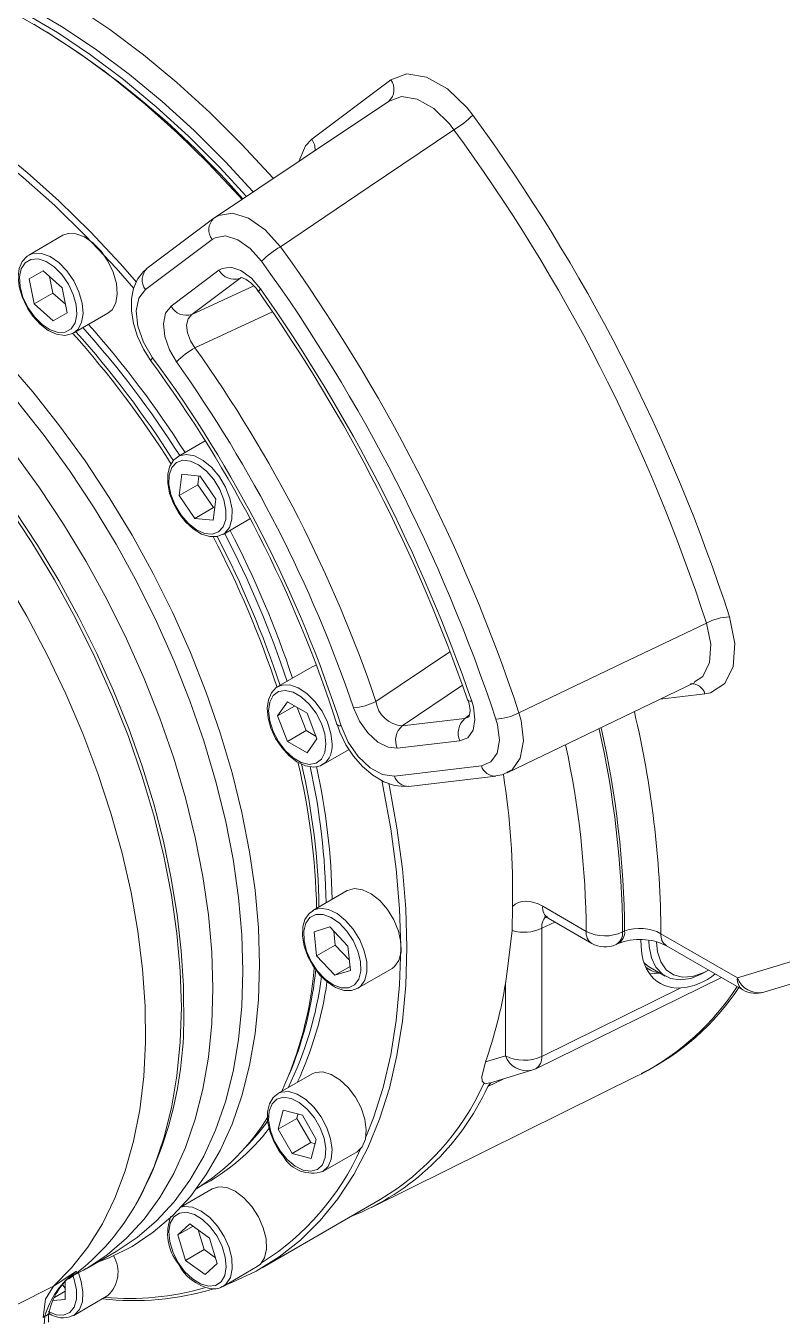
# Model space of a CAD drawing. Header units: millimetres. Extents: x 20 to 768, y 29 to 540.
# Drawn here: x 438.96 to 456.16, y 190.54 to 219.87 of the extents above; entities that cross this region are included whole.
import ezdxf

# ---------------------------------------------------------------- set-up
doc = ezdxf.new("R2010")
doc.units = ezdxf.units.MM

msp = doc.modelspace()

# ---------------------------------------------------------------- linework, layer by layer
at = {"color": 7, "linetype": 'Continuous', "lineweight": 15}
for p, q in [((445.465562, 217.294623), (447.259197, 218.64185)), ((447.216582, 218.158731), (447.204327, 218.150063)), ((443.237466, 215.496489), (441.723113, 214.359035)), ((443.237466, 215.496489), (443.24972, 215.505157)), ((439.806404, 215.110128), (439.028587, 214.661104)), ((443.194851, 215.01337), (441.680498, 213.875916)), ((439.028587, 214.661104), (439.043334, 214.669138)), ((439.035061, 214.119807), (439.352604, 214.30319)), ((439.352645, 214.303145), (439.035061, 214.119807)), ((439.151292, 213.551821), (439.035061, 214.119807)), ((439.352604, 214.30319), (439.786378, 213.918547)), ((439.575556, 213.796743), (439.49837, 214.173929)), ((442.262793, 213.499466), (443.35291, 214.318271)), ((443.823754, 214.131095), (442.733636, 213.312291)), ((439.786378, 213.918547), (439.902606, 213.350562)), ((439.575556, 213.796743), (439.151292, 213.551821)), ((439.585063, 213.167179), (439.151292, 213.551821)), ((439.863562, 213.541357), (439.575556, 213.796743)), ((439.902606, 213.350562), (439.585063, 213.167179)), ((440.050502, 212.890906), (440.828319, 213.339931)), ((443.035921, 210.434882), (442.423734, 210.081474)), ((442.449093, 209.19661), (442.507709, 209.676918)), ((442.873357, 209.441532), (442.449093, 209.19661)), ((442.507709, 209.676918), (442.922598, 209.635843)), ((442.873357, 209.441532), (442.897377, 209.638347)), ((443.229631, 208.920169), (442.873357, 209.441532)), ((442.922598, 209.635843), (443.278872, 209.11448)), ((442.805367, 208.675247), (442.449093, 209.19661)), ((443.229631, 208.920169), (442.805367, 208.675247)), ((443.278872, 209.11448), (443.220256, 208.634191)), ((443.254853, 208.917678), (443.229631, 208.920169)), ((443.220256, 208.634191), (442.805367, 208.675247)), ((443.445652, 208.311276), (444.057862, 208.664697)), ((445.470118, 205.300291), (444.692301, 204.851267)), ((444.692301, 204.851267), (444.703904, 204.857671)), ((449.908081, 202.891177), (454.172995, 204.946363)), ((444.683475, 204.184593), (444.908012, 204.504054)), ((444.908012, 204.504054), (445.357085, 204.24481)), ((445.072447, 204.409142), (444.683475, 204.184593)), ((444.908012, 203.605866), (444.683475, 204.184593)), ((445.332276, 203.850789), (445.128112, 204.377007)), ((445.357085, 204.24481), (445.581622, 203.666103)), ((445.332276, 203.850789), (444.908012, 203.605866)), ((445.561249, 203.718605), (445.332276, 203.850789)), ((447.520509, 203.961727), (448.944777, 204.127761)), ((445.357085, 203.346622), (444.908012, 203.605866)), ((445.581622, 203.666103), (445.357085, 203.346622)), ((448.831705, 203.616018), (447.407437, 203.450004)), ((445.714217, 203.08107), (446.309748, 203.424862)), ((447.340725, 202.819348), (449.319269, 203.049973)), ((447.669879, 202.585322), (449.648423, 202.815947)), ((446.266732, 200.215751), (445.488915, 199.766726)), ((450.025583, 199.851011), (450.022063, 199.306483)), ((450.713509, 199.8607), (451.7046, 199.288555)), ((450.837796, 199.58598), (451.828888, 199.013835)), ((455.140274, 198.233515), (459.450683, 199.545858)), ((445.514273, 199.278772), (445.870547, 199.388791)), ((445.572889, 198.730788), (445.514273, 199.278772)), ((445.870547, 199.388791), (446.285436, 198.950825)), ((445.997153, 198.975711), (445.963459, 199.290703)), ((450.691887, 199.358877), (450.691887, 196.448395)), ((452.530345, 199.276927), (452.577084, 199.298434)), ((453.402825, 199.236523), (455.140274, 198.233515)), ((455.739292, 197.904452), (460.049705, 199.216792)), ((445.997153, 198.975711), (445.572889, 198.730788)), ((446.31913, 198.635847), (445.997153, 198.975711)), ((446.285436, 198.950825), (446.344052, 198.40286)), ((453.527114, 198.961824), (455.264563, 197.958816)), ((445.987778, 198.292842), (445.572889, 198.730788)), ((446.334415, 198.492951), (445.987778, 198.292842)), ((446.344052, 198.40286), (445.987778, 198.292842)), ((446.510832, 197.996528), (447.288649, 198.445552)), ((453.062766, 198.464272), (453.135967, 198.422015)), ((453.160964, 198.465316), (453.500375, 198.269379)), ((454.400509, 198.35862), (454.485347, 198.407609)), ((449.866144, 196.460878), (449.866144, 198.105502)), ((450.555003, 196.167291), (454.775603, 198.241087)), ((450.691887, 196.448395), (453.853896, 198.002042)), ((449.410798, 196.322239), (449.866144, 196.460878)), ((445.470118, 196.050979), (444.692301, 195.601955)), ((444.942414, 196.018977), (444.998834, 196.156956)), ((446.823153, 193.014011), (452.878408, 196.009616)), ((449.505724, 195.83971), (450.465163, 196.131813)), ((452.878408, 196.009616), (452.951921, 196.046676)), ((449.413866, 195.821703), (449.504059, 195.845696)), ((449.463329, 195.760961), (449.53689, 195.848988)), ((449.53689, 195.848988), (449.516725, 195.839477)), ((444.698778, 194.792235), (444.815007, 195.226026)), ((445.123042, 195.037157), (444.698778, 194.792235)), ((444.815007, 195.226026), (445.248778, 195.109846)), ((445.123042, 195.037157), (445.149632, 195.136395)), ((445.440585, 194.487147), (445.123042, 195.037157)), ((445.248778, 195.109846), (445.56632, 194.559836)), ((445.016321, 194.242225), (444.698778, 194.792235)), ((445.440585, 194.487147), (445.016321, 194.242225)), ((445.539729, 194.460594), (445.440585, 194.487147)), ((445.56632, 194.559836), (445.450092, 194.126026)), ((445.450092, 194.126026), (445.016321, 194.242225)), ((445.714217, 193.831758), (446.492034, 194.280782)), ((443.201551, 193.440004), (442.50613, 193.038546)), ((444.332576, 191.642721), (447.019582, 193.193896)), ((442.418752, 192.389766), (442.692131, 192.643362)), ((442.765432, 192.5899), (442.418752, 192.389766)), ((442.692131, 192.643362), (443.137362, 192.318646)), ((443.014867, 192.056387), (442.881475, 192.505267)), ((442.590603, 191.811464), (442.418752, 192.389766)), ((443.137362, 192.318646), (443.309213, 191.740344)), ((440.330382, 191.618548), (441.014564, 192.013518)), ((443.014867, 192.056387), (442.590603, 191.811464)), ((443.035836, 191.486747), (442.590603, 191.811464)), ((443.270753, 191.86976), (443.014867, 192.056387)), ((443.309213, 191.740344), (443.035836, 191.486747)), ((443.445652, 191.220771), (444.223469, 191.669796)), ((439.857742, 191.175709), (439.796283, 191.252168)), ((439.857743, 191.322531), (439.857743, 190.921581)), ((443.460271, 191.229707), (443.445652, 191.220771)), ((439.857744, 191.111313), (439.610123, 190.968364)), ((440.050502, 190.561098), (440.828319, 191.010122)), ((439.857743, 190.921581), (439.575137, 190.896306)), ((439.391706, 190.542344), (439.352535, 190.516373)), ((439.373838, 190.24588), (439.391706, 190.542344)), ((440.050502, 190.561098), (440.032984, 190.551655))]:
    msp.add_line(p, q, dxfattribs=at)
at = {"color": 8, "linetype": 'Continuous', "lineweight": 15}
for p, q in [((443.858267, 214.145839), (443.823754, 214.131095)), ((442.733636, 213.312291), (444.142539, 213.961306)), ((444.569924, 213.372841), (442.806453, 212.553312)), ((446.921752, 204.514656), (448.605909, 205.643124)), ((448.888228, 204.884464), (447.520509, 203.961727)), ((454.404099, 204.684968), (453.38375, 204.566035)), ((448.944777, 204.127761), (449.049168, 204.208133)), ((448.944777, 204.127761), (449.044599, 204.167219)), ((450.991375, 199.49732), (450.691887, 199.358877)), ((449.811672, 195.932852), (449.463329, 195.760961)), ((440.113517, 191.567605), (439.916226, 191.399507))]:
    msp.add_line(p, q, dxfattribs=at)
at = {"color": 8, "linetype": 'Continuous', "lineweight": 15, "flags": 128}
for points in [[(432.171599, 221.812957), (432.786007, 222.007571), (433.430929, 222.135745), (434.10346, 222.196936), (434.800574, 222.190847), (435.519133, 222.117517), (436.255902, 221.977276), (437.007568, 221.770733), (437.770745, 221.49883), (438.541998, 221.16281), (439.317856, 220.764151), (440.094827, 220.304674), (440.869415, 219.786437), (441.638133, 219.211783), (442.39752, 218.583275), (443.14416, 217.903762), (443.874691, 217.176312), (444.582933, 216.407433)], [(444.126488, 216.103843), (443.501556, 216.779481), (442.78884, 217.48921), (442.060408, 218.152158), (441.31954, 218.765322), (440.569568, 219.325981), (439.813871, 219.83158), (439.055847, 220.279846), (438.298911, 220.66877), (437.546465, 220.9966), (436.801901, 221.261866), (436.068567, 221.463374), (435.349765, 221.600212), (434.64873, 221.671757), (433.968616, 221.677689), (433.312487, 221.61799), (432.683293, 221.492923), (432.083868, 221.303053)], [(445.170791, 216.790016), (445.317517, 217.143787), (445.465562, 217.294623)], [(439.043334, 214.669138), (439.143199, 214.702616), (439.320928, 214.697608), (439.514873, 214.62427), (439.710645, 214.488008), (439.893729, 214.298936), (440.050544, 214.071101)], [(443.865604, 214.15423), (443.862236, 214.153839), (443.823754, 214.131095)], [(440.050544, 214.071101), (440.169462, 213.821362), (440.241659, 213.568262), (440.261787, 213.330582), (440.228347, 213.125909), (440.143822, 212.969474), (440.053533, 212.892681)], [(444.256348, 213.82695), (444.255145, 213.830119), (444.259404, 213.844266), (444.274778, 213.865703), (444.300742, 213.893708)], [(441.80606, 212.254379), (441.80449, 212.257514), (441.806711, 212.273567), (441.820477, 212.297452), (441.845294, 212.328305)], [(438.692435, 210.16382), (439.269594, 209.367883), (439.816694, 208.542945), (440.330946, 207.693186), (440.809735, 206.82294), (441.250616, 205.936654), (441.651344, 205.038837), (442.009877, 204.134055), (442.324387, 203.226945), (442.593273, 202.32211), (442.815166, 201.424158), (442.988931, 200.537676), (443.113686, 199.667163), (443.188796, 198.817075), (443.213873, 197.991742), (443.188796, 197.195364), (443.113686, 196.431996), (442.988931, 195.705541), (442.815166, 195.019683), (442.593273, 194.377923), (442.324387, 193.783519), (442.009877, 193.239535), (441.651344, 192.748725), (441.250616, 192.313579), (440.809735, 191.936323), (440.335502, 191.62151)], [(442.431458, 210.085796), (442.450527, 210.095404), (442.613225, 210.129345), (442.799764, 210.094098), (442.996312, 209.992256), (443.188289, 209.831417), (443.361458, 209.623461), (443.502976, 209.383821), (443.602348, 209.130297)], [(443.602348, 209.130297), (443.652201, 208.881667), (443.648842, 208.656377), (443.592517, 208.471125), (443.487403, 208.339678), (443.445633, 208.311248)], [(441.430537, 193.030385), (441.60705, 193.351503), (441.876256, 193.946598), (442.098412, 194.589122), (442.272386, 195.275793), (442.397288, 196.003117), (442.472487, 196.767407), (442.497594, 197.564723), (442.472487, 198.391045), (442.397288, 199.242139), (442.272386, 200.11369), (442.098412, 201.001228), (441.876256, 201.900247), (441.60705, 202.806162), (441.292166, 203.714344), (440.933206, 204.620191), (440.532002, 205.519081), (440.090596, 206.406429), (439.611238, 207.277704), (439.096372, 208.128479), (438.548621, 208.954396)], [(454.164676, 204.961972), (454.354656, 205.085195), (454.509194, 205.397028), (454.537903, 205.815725), (454.437413, 206.293587)], [(444.703904, 204.857671), (444.786514, 204.888514), (444.961255, 204.892181), (445.153944, 204.8272), (445.350289, 204.698336), (445.535731, 204.515183), (445.696515, 204.291307), (445.820718, 204.043305), (445.899124, 203.7896), (445.925923, 203.548984)], [(449.005197, 204.551171), (449.009492, 204.543088), (449.0281, 204.529211), (449.058896, 204.520526), (449.100834, 204.517329)], [(450.173849, 204.2587), (450.221995, 204.085084), (450.276022, 203.617999), (450.205135, 203.227879), (450.016922, 202.958649), (449.899402, 202.910047)], [(446.03208, 204.000227), (446.036059, 203.99175), (446.055101, 203.974945), (446.087015, 203.963376), (446.130655, 203.957451)], [(445.496383, 199.770922), (445.497673, 199.771619), (445.656495, 199.814144), (445.840786, 199.787515), (446.036874, 199.693686), (446.230219, 199.53963), (446.406479, 199.336781), (446.552583, 199.100179), (446.657697, 198.84737), (446.714022, 198.597086), (446.717381, 198.367918), (446.667528, 198.176848)], [(446.667528, 198.176848), (446.568156, 198.038056), (446.51212, 197.997284)], [(444.698729, 195.605565), (444.7666, 195.633879), (444.938148, 195.646222), (445.129358, 195.589648), (445.326047, 195.468334), (445.513632, 195.291302), (445.678196, 195.071649), (445.807538, 194.825703), (445.892062, 194.571659), (445.925501, 194.328397), (445.905376, 194.113954), (445.833176, 193.944213), (445.714259, 193.831773)], [(442.489022, 193.020074), (442.569805, 193.036837), (442.751631, 193.018843), (442.947032, 192.93314), (443.141518, 192.786076), (443.320666, 192.588568), (443.471187, 192.355266), (443.581917, 192.103459), (443.644649, 191.851843), (443.654726, 191.61906), (443.611399, 191.422381), (443.517886, 191.276392), (443.460271, 191.229707)], [(440.113517, 191.567605), (440.111094, 191.565615), (440.032574, 191.498152)], [(440.156592, 191.524358), (440.220483, 191.33256), (440.260522, 191.086938), (440.247092, 190.867958), (440.181187, 190.691858), (440.067692, 190.571713), (440.050502, 190.561098)], [(439.468835, 190.652524), (439.652511, 190.576987), (439.821307, 190.568559), (439.961546, 190.627925), (440.06187, 190.750282), (440.114149, 190.925702), (440.114149, 191.139984), (440.06187, 191.375774), (440.029845, 191.465047)]]:
    msp.add_lwpolyline(points, dxfattribs=at)
at = {"color": 7, "linetype": 'Continuous', "lineweight": 15, "flags": 128}
for points in [[(443.870563, 215.933018), (443.802795, 216.008778), (443.111047, 216.746837), (442.401252, 217.441213), (441.676581, 218.08879), (440.940268, 218.686671), (440.195602, 219.232196), (439.445911, 219.72294), (438.694542, 220.156696), (437.944851, 220.531528), (437.200186, 220.845775), (436.463874, 221.098022), (435.739201, 221.287133), (435.029406, 221.412269), (434.337658, 221.472885), (433.667047, 221.468698), (433.020568, 221.399729), (432.401109, 221.266298), (431.811435, 221.068987), (431.25418, 220.808673), (431.120874, 220.734247)], [(431.932799, 221.202552), (432.533311, 221.392671), (433.163708, 221.517724), (433.821143, 221.577137), (434.502641, 221.570621), (435.205119, 221.498222), (435.925401, 221.360277), (436.660225, 221.157383), (437.40627, 220.890483), (438.160163, 220.560785), (438.918493, 220.169754), (439.677827, 219.719193), (440.434732, 219.211106), (441.185787, 218.647817), (441.927592, 218.031853), (442.656792, 217.366009), (443.370089, 216.653316), (443.972208, 216.00103)], [(427.686302, 218.661447), (428.044828, 218.93535), (428.567174, 219.257498), (429.124429, 219.517812), (429.714103, 219.715122), (430.333562, 219.848553), (430.980041, 219.917522), (431.650652, 219.92171), (432.3424, 219.861094), (433.052195, 219.735958), (433.776868, 219.546847), (434.51318, 219.294599), (435.257845, 218.980352), (436.007536, 218.60552), (436.758905, 218.171764), (437.508596, 217.681021), (438.253262, 217.135496), (438.989576, 216.537615), (439.714246, 215.890037), (440.424041, 215.195661), (441.115789, 214.457603), (441.477369, 214.045954)], [(441.415629, 213.902985), (441.015314, 214.359889), (440.327918, 215.093314), (439.622586, 215.783322), (438.902472, 216.426829), (438.17079, 217.020946), (437.430809, 217.563046), (436.685832, 218.050698), (435.939188, 218.481727), (435.194213, 218.854206), (434.45423, 219.16647), (433.722548, 219.417135), (433.002436, 219.605054), (432.297104, 219.729404), (432.179828, 219.744076)], [(447.259197, 218.64185), (447.626111, 218.777361), (448.071953, 218.707419), (448.545814, 218.440153), (448.994648, 218.005972), (449.123297, 217.84114)], [(448.695609, 217.509501), (448.593993, 217.642238), (448.237794, 217.991496), (447.859465, 218.20582), (447.501345, 218.260816), (447.204327, 218.150063)], [(443.24972, 215.505157), (445.270345, 216.856607), (447.204327, 218.150063)], [(448.695609, 217.509501), (446.767132, 216.208488), (444.752304, 214.849019)], [(443.24972, 215.505157), (443.342206, 215.560741), (443.658811, 215.609878), (444.027144, 215.496507), (444.406058, 215.232897), (444.752304, 214.849019)], [(439.806404, 215.110128), (439.921016, 215.15164), (440.098745, 215.146632), (440.29269, 215.073294), (440.488462, 214.937033), (440.671546, 214.74796), (440.828361, 214.520125)], [(444.32179, 214.52127), (444.064762, 214.810947), (443.781695, 215.00942), (443.504904, 215.094081), (443.26531, 215.055784), (443.194851, 215.01337)], [(439.050376, 214.66364), (438.990114, 214.635914), (438.880234, 214.516548), (438.812729, 214.358452), (438.787664, 214.164009), (438.808409, 213.941993), (438.874277, 213.708877), (438.980396, 213.480112), (439.007761, 213.438799)], [(439.929835, 214.001403), (439.781282, 214.21557), (439.607416, 214.390834), (439.422324, 214.512968), (439.240999, 214.572089), (439.078133, 214.563417), (438.94692, 214.487646), (438.857988, 214.350907), (438.818543, 214.164301), (438.831781, 213.942922), (438.896628, 213.704714), (439.007835, 213.468965), (439.156385, 213.254799), (439.330252, 213.079535), (439.515344, 212.957401), (439.696668, 212.89828), (439.859534, 212.906952), (439.99075, 212.982721), (440.07968, 213.119462), (440.119125, 213.306068), (440.105886, 213.527448), (440.041039, 213.765655), (439.929835, 214.001403)], [(440.828361, 214.520125), (440.947279, 214.270386), (441.019476, 214.017286), (441.039604, 213.779606), (441.006164, 213.574933), (440.921639, 213.418498), (440.828319, 213.339931)], [(441.707525, 214.337211), (441.63716, 214.284424), (441.50297, 214.110827), (441.410642, 213.901447), (441.362541, 213.663179), (441.360368, 213.390406), (441.406862, 213.10132), (441.499497, 212.808795), (441.634846, 212.521761), (441.805242, 212.255491), (441.806291, 212.254237)], [(443.35291, 214.318271), (443.421875, 214.358238), (443.623025, 214.38429), (443.853819, 214.308485), (444.088876, 214.13839), (444.300742, 213.893708)], [(443.856575, 214.152013), (443.853171, 214.150614), (443.8875, 214.144203), (443.967642, 214.108211), (444.078306, 214.027668), (444.195188, 213.906927), (444.253859, 213.824262)], [(441.680498, 213.875916), (441.532308, 213.680544), (441.473055, 213.392965), (441.50947, 213.046305), (441.637057, 212.679581), (441.845294, 212.328305)], [(439.007761, 213.438799), (439.120086, 213.269195), (439.285372, 213.088664), (439.467608, 212.949591), (439.658362, 212.861726), (439.847752, 212.834602), (440.000449, 212.866398), (440.049716, 212.899206)], [(442.384154, 212.234508), (442.226386, 212.505332), (442.120412, 212.809352), (442.089959, 213.097302), (442.139306, 213.336847), (442.262793, 213.499466)], [(442.733636, 213.312291), (442.651101, 213.210824), (442.617101, 213.065078), (442.635543, 212.892379), (442.703791, 212.712129), (442.806453, 212.553312)], [(444.275441, 198.539259), (444.250219, 199.369348), (444.174679, 200.224317), (444.049206, 201.09982), (443.874442, 201.991396), (443.651274, 202.894522), (443.380843, 203.804551), (443.064525, 204.716891), (442.703931, 205.626853), (442.3009, 206.529835), (441.857485, 207.421205), (441.375947, 208.296445), (440.858736, 209.151085), (440.308492, 209.980778), (439.728018, 210.781296), (439.120269, 211.54854), (438.488344, 212.278617)], [(443.898055, 198.386713), (443.872978, 199.212045), (443.797868, 200.062133), (443.673114, 200.932646), (443.499348, 201.819128), (443.277456, 202.71708), (443.008569, 203.621915), (442.694059, 204.529025), (442.335526, 205.433807), (441.934798, 206.331624), (441.493917, 207.21791), (441.015129, 208.088156), (440.500876, 208.937915), (439.953776, 209.762853), (439.376617, 210.55879), (438.772341, 211.321654)], [(442.4353, 210.08276), (442.326087, 210.00316), (442.237166, 209.864133), (442.190068, 209.687867), (442.187147, 209.478146), (442.230468, 209.248409), (442.316812, 209.015661), (442.440313, 208.794018), (442.539332, 208.666449)], [(443.466307, 209.095945), (443.37162, 209.334889), (443.235806, 209.559302), (443.06987, 209.751013), (442.887252, 209.894495), (442.70275, 209.978093), (442.531311, 209.995063), (442.386821, 209.944011), (442.28099, 209.829097), (442.222389, 209.659605), (442.215766, 209.449282), (442.261658, 209.215165), (442.356345, 208.97622), (442.492159, 208.751788), (442.658097, 208.560076), (442.840713, 208.416614), (443.025215, 208.333016), (443.196654, 208.316046), (443.341144, 208.367078), (443.446975, 208.482012), (443.505576, 208.651504), (443.512199, 208.861827), (443.466307, 209.095945)], [(442.548966, 197.641978), (442.542696, 198.051623), (442.49636, 198.846704), (442.405184, 199.661541), (442.269658, 200.4924), (442.090466, 201.33556), (441.868475, 202.187199), (441.604739, 203.0435), (441.30048, 203.900633), (440.957104, 204.754757), (440.576176, 205.602044), (440.159429, 206.438685), (439.708747, 207.260913), (439.226164, 208.065047), (438.713847, 208.847436)], [(442.539332, 208.666449), (442.593638, 208.596494), (442.768309, 208.435008), (442.955766, 208.319892), (443.147485, 208.260607), (443.311297, 208.262249), (443.443128, 208.315086)], [(439.591151, 191.221123), (440.003442, 191.639948), (440.374358, 192.114752), (440.702028, 192.643176), (440.984802, 193.222536), (441.221259, 193.849931), (441.410207, 194.522176), (441.550693, 195.235928), (441.642011, 195.987546), (441.683698, 196.773284), (441.675549, 197.589155), (441.617603, 198.431068), (441.510152, 199.294784), (441.353735, 200.175944), (441.149143, 201.070118), (440.897404, 201.972802), (440.599786, 202.879446), (440.257788, 203.785488), (439.873133, 204.68635), (439.447757, 205.577526), (438.983802, 206.454511), (438.483608, 207.312877)], [(450.173849, 204.2587), (452.352427, 205.298304), (454.437413, 206.293587)], [(454.962638, 206.434708), (455.083553, 205.835126), (455.045722, 205.310815), (454.85357, 204.921515), (454.529014, 204.710351), (454.404099, 204.684968)], [(445.470118, 205.300291), (445.564331, 205.337538), (445.565258, 205.337762)], [(444.710193, 204.852242), (444.657088, 204.828449), (444.546155, 204.710161), (444.47762, 204.552989), (444.451454, 204.359397), (444.471047, 204.137882), (444.535844, 203.904841), (444.641038, 203.675792), (444.678627, 203.618566)], [(445.784502, 203.548983), (445.758093, 203.776331), (445.681006, 204.015744), (445.559486, 204.247849), (445.403379, 204.453822), (445.225331, 204.616976), (445.039765, 204.724101), (444.861718, 204.766516), (444.70561, 204.740782), (444.584092, 204.648979), (444.507006, 204.498568), (444.480597, 204.301712), (444.507006, 204.074364), (444.584092, 203.834931), (444.70561, 203.602847), (444.861718, 203.396875), (445.039765, 203.23372), (445.225331, 203.126595), (445.403379, 203.08418), (445.559486, 203.109915), (445.681006, 203.201696), (445.758093, 203.352127), (445.784502, 203.548983)], [(449.100834, 204.517329), (449.137843, 204.391578), (449.17347, 204.10181), (449.129953, 203.858956), (449.01147, 203.690431), (448.831705, 203.616018)], [(447.407437, 203.450004), (447.20202, 203.47271), (446.966939, 203.592416), (446.739928, 203.798457), (446.546455, 204.06879), (446.409507, 204.371553)], [(446.037472, 204.000153), (446.099798, 203.814704), (446.239395, 203.530853), (446.414039, 203.267737), (446.619641, 203.032886), (446.850012, 202.836886), (447.104426, 202.687397), (447.342271, 202.605374), (447.573806, 202.579414), (447.668813, 202.592094)], [(446.130655, 203.957451), (446.28883, 203.592557), (446.516564, 203.263451), (446.787657, 203.007861), (447.071567, 202.854068), (447.340725, 202.819348)], [(449.319269, 203.049973), (449.535233, 203.139465), (449.677597, 203.341978), (449.730179, 203.634302), (449.687358, 203.983493), (449.650071, 204.113124)], [(444.678627, 203.618566), (444.779987, 203.464272), (444.94474, 203.282847), (445.12666, 203.142625), (445.317304, 203.053368), (445.50691, 203.024634), (445.660199, 203.054956), (445.719817, 203.093797)], [(446.692343, 194.60765), (446.866624, 195.047351), (447.087836, 195.743138), (447.260923, 196.481931), (447.385113, 197.260418), (447.459848, 198.075145), (447.484797, 198.922448), (447.459848, 199.798575), (447.385113, 200.699589), (447.260923, 201.621463), (447.087836, 202.560097), (447.052909, 202.724206)], [(449.647373, 202.822349), (449.783654, 202.842984), (449.907477, 202.898849)], [(447.212135, 202.652565), (447.226745, 202.583119), (447.40093, 201.638535), (447.525903, 200.710836), (447.601112, 199.804117), (447.626219, 198.922447), (447.601112, 198.069784), (447.525903, 197.2499), (447.40093, 196.466473), (447.226745, 195.723018), (447.004134, 195.022821), (446.734086, 194.369049), (446.417808, 193.764586), (446.056715, 193.212159), (445.652415, 192.714218), (445.206718, 192.272987), (444.721614, 191.890453), (444.199267, 191.568306), (443.642014, 191.30799), (443.507016, 191.256199)], [(446.266732, 200.215751), (446.27549, 200.220643), (446.434312, 200.263168), (446.618603, 200.236539), (446.814691, 200.14271), (447.008036, 199.988655), (447.184296, 199.785805), (447.3304, 199.549203), (447.435514, 199.296394), (447.491839, 199.046111), (447.495198, 198.816943), (447.445345, 198.625872)], [(445.50116, 199.766578), (445.400187, 199.697785), (445.307857, 199.561771), (445.257426, 199.388423), (445.250867, 199.180971), (445.290572, 198.952217), (445.373691, 198.719177), (445.494495, 198.496166), (445.613506, 198.33887)], [(446.53149, 198.204986), (446.577379, 198.386139), (446.570756, 198.604109), (446.512155, 198.841241), (446.406324, 199.078364), (446.261834, 199.296221), (446.090395, 199.477209), (445.905893, 199.606614), (445.723277, 199.673996), (445.557339, 199.673872), (445.421525, 199.606247), (445.326838, 199.476626), (445.280946, 199.295494), (445.28757, 199.077524), (445.346171, 198.840372), (445.452003, 198.603268), (445.596491, 198.385392), (445.767932, 198.204423), (445.952432, 198.075), (446.13505, 198.007636), (446.300986, 198.007761), (446.4368, 198.075366), (446.53149, 198.204986)], [(450.759618, 199.621192), (450.756417, 199.621005), (450.801863, 199.604751), (450.837796, 199.58598)], [(450.022063, 199.306483), (449.908651, 198.374777), (449.866144, 198.105502)], [(452.380598, 198.988834), (452.413316, 199.003951), (452.42734, 199.01044)], [(454.400509, 198.35862), (454.335836, 198.323173), (454.081274, 198.221247), (453.839772, 198.185108), (453.621219, 198.216259), (453.434561, 198.313383), (453.287441, 198.472541), (453.185881, 198.687201), (453.13404, 198.948572), (453.127596, 199.076415)], [(453.29799, 199.044419), (453.323174, 198.82328), (453.399918, 198.594838), (453.524091, 198.418151), (453.690268, 198.300968), (453.891184, 198.248383), (454.118061, 198.262724), (454.360981, 198.343329), (454.485347, 198.407609)], [(447.445345, 198.625872), (447.345973, 198.48708), (447.288649, 198.445552)], [(453.160964, 198.465316), (453.09515, 198.509321), (453.015396, 198.582404)], [(440.588058, 191.767298), (440.858736, 191.872278), (441.375947, 192.129768), (441.857485, 192.449036), (442.3009, 192.82846), (442.703931, 193.266112), (443.064525, 193.759742), (443.380843, 194.306868), (443.651274, 194.904664), (443.874442, 195.550107), (444.049206, 196.239905), (444.174679, 196.970558), (444.250219, 197.738312), (444.275441, 198.539259)], [(441.014564, 192.013518), (441.015129, 192.013845), (441.493917, 192.331293), (441.934798, 192.708549), (442.335526, 193.143695), (442.694059, 193.634505), (443.008569, 194.178489), (443.277456, 194.772893), (443.499348, 195.414654), (443.673114, 196.100511), (443.797868, 196.826966), (443.872978, 197.590334), (443.898055, 198.386713)], [(445.613506, 198.33887), (445.645746, 198.296257), (445.819036, 198.13153), (446.005785, 198.012379), (446.197511, 197.948295), (446.362847, 197.945233), (446.511144, 197.999285)], [(453.145148, 198.323862), (453.386214, 198.336388), (453.400404, 198.338992)], [(449.410798, 196.322239), (449.331315, 195.984835), (449.340805, 195.887594), (449.389422, 195.827651), (449.413866, 195.821703)], [(445.470118, 196.050979), (445.544417, 196.082903), (445.715965, 196.095246), (445.907175, 196.038672), (446.103863, 195.917358), (446.291449, 195.740327), (446.456013, 195.520673), (446.585355, 195.274727), (446.669879, 195.020683), (446.703318, 194.777421), (446.683193, 194.562978), (446.610993, 194.393237), (446.492076, 194.280797)], [(444.701013, 195.604402), (444.583341, 195.510906), (444.498867, 195.367971), (444.456191, 195.187871), (444.458087, 194.975298), (444.506105, 194.744538), (444.596624, 194.512315), (444.723595, 194.292583), (444.822383, 194.169509)], [(445.593549, 193.877558), (445.704754, 193.984911), (445.769601, 194.148248), (445.782839, 194.354343), (445.743396, 194.58649), (445.654464, 194.825908), (445.523248, 195.053175), (445.360383, 195.249889), (445.179058, 195.40012), (444.993966, 195.491689), (444.820102, 195.517166), (444.671549, 195.474514), (444.560343, 195.367161), (444.495495, 195.203825), (444.482257, 194.997729), (444.521702, 194.765582), (444.610634, 194.526163), (444.741848, 194.298897), (444.904714, 194.102184), (445.086038, 193.951953), (445.27113, 193.860383), (445.444997, 193.834905), (445.593549, 193.877558)], [(443.201551, 193.440004), (443.347622, 193.485861), (443.529448, 193.467868), (443.724849, 193.382164), (443.919335, 193.2351), (444.098483, 193.037593), (444.249004, 192.804291), (444.359734, 192.552483), (444.422466, 192.300867), (444.432543, 192.068084), (444.389216, 191.871406), (444.295703, 191.725416), (444.223469, 191.669796)], [(443.113475, 191.225484), (443.273062, 191.242697), (443.399511, 191.326533), (443.482572, 191.470205), (443.51552, 191.66206), (443.495684, 191.886567), (443.42467, 192.125531), (443.308236, 192.359606), (443.155807, 192.569811), (442.979739, 192.739123), (442.794293, 192.85382), (442.614492, 192.904625), (442.454903, 192.887413), (442.328456, 192.803576), (442.245393, 192.659915), (442.212445, 192.46805), (442.232281, 192.243543), (442.303295, 192.004579), (442.419732, 191.770512), (442.572158, 191.560309), (442.748226, 191.390997), (442.933672, 191.27629), (443.113475, 191.225484)], [(439.591151, 191.221123), (439.733081, 191.315265), (439.859351, 191.399018), (440.113517, 191.567605)], [(440.02168, 191.463305), (440.275288, 191.587213), (440.33424, 191.624758)], [(435.506761, 189.180344), (437.882969, 190.36751), (439.591151, 191.221123)], [(439.352535, 190.516373), (439.407977, 190.929733), (439.591151, 191.221123)], [(439.479409, 190.403428), (439.480025, 190.532742), (439.492787, 190.632044)]]:
    msp.add_lwpolyline(points, dxfattribs=at)
at = {"color": 7, "linetype": 'Continuous', "lineweight": 15}
for centre, radius, start, end in [((428.967174, 202.894887), 19.821519, 41.1707383, 59.1120849), ((447.618003, 219.340802), 2.124829, 300.4741445, 315.1073836), ((416.46067, 193.922135), 40.484146, 18.0033984, 36.2155033), ((416.544321, 193.972505), 39.845897, 18.0121301, 36.2067419), ((445.901863, 212.892393), 2.269333, 120.4351503, 134.1286647), ((412.837091, 191.827638), 39.351808, 18.4148866, 35.8040191), ((412.916928, 191.876128), 38.717798, 18.4245804, 35.7942878), ((443.700285, 214.506304), 0.395001, 208.4265676, 288.2145993), ((413.820495, 192.391423), 37.226642, 19.0648876, 35.1565626), ((413.493216, 192.205415), 37.676063, 19.0736607, 35.1452893), ((442.610168, 213.6875), 0.395002, 208.4266387, 288.2145282), ((423.66165, 198.161634), 22.41117, 32.4085766, 41.7437878), ((423.264067, 197.923449), 22.466703, 32.2392051, 41.7572979), ((423.490865, 198.055864), 22.287649, 32.3633035, 41.8261791), ((444.020425, 210.506145), 2.380047, 120.6679818, 133.4321667), ((417.602616, 194.577776), 30.957282, 18.7226154, 35.4967054), ((418.753088, 195.242629), 28.650291, 17.7983662, 36.4253088), ((418.434574, 195.061112), 29.089822, 17.8076883, 36.4116057), ((417.73086, 194.651681), 30.281029, 18.7227356, 35.496615), ((423.338052, 197.797717), 22.465477, 18.2527751, 27.7606774), ((423.569031, 197.929215), 22.283254, 18.1734104, 27.6311416), ((423.754476, 198.027766), 22.39765, 18.2538899, 27.5951217), ((454.987971, 205.29247), 1.142519, 91.2705284, 118.8083015), ((446.349784, 205.573691), 1.20362, 272.8441778, 298.3727792), ((447.561004, 204.606235), 0.645779, 188.1526399, 266.4047708), ((448.561407, 204.316161), 0.499912, 341.7614099, 28.0453125), ((449.604996, 205.290359), 1.178098, 272.1927095, 298.8721524), ((447.808465, 203.629746), 0.439466, 130.9379702, 204.1420298), ((449.232804, 203.795757), 0.43953, 130.943014, 204.1379045), ((429.481368, 199.440113), 16.09709, 1.3376704, 13.2676343), ((430.066107, 199.604248), 15.562603, 0.8913472, 12.9548461), ((430.37618, 199.703476), 15.554665, 1.1659809, 12.3722549), ((432.913579, 200.191489), 17.115391, 358.8601345, 8.9519126), ((450.287477, 200.221154), 0.952401, 253.8186202, 295.1266948), ((452.129208, 200.116153), 0.930167, 242.8394136, 295.5470934), ((452.920148, 198.336424), 1.02135, 61.797625, 109.6268253), ((452.128866, 199.533471), 0.6, 240.0026883, 294.8062054), ((452.925441, 197.788817), 1.317364, 62.9228484, 112.0247672), ((437.076576, 199.1861), 8.475021, 335.3580135, 355.1070764), ((437.044981, 199.313912), 8.557462, 338.3514232, 354.0352168), ((453.455538, 198.976636), 0.639781, 231.5107812, 262.7305164), ((453.725865, 199.442626), 1.446262, 275.0787559, 309.1095106), ((437.781259, 199.26507), 7.966472, 333.6980734, 352.7688969), ((440.013119, 199.671649), 9.976719, 340.3835145, 350.9683462), ((450.480452, 201.090933), 5.610387, 296.1611049, 326.7256749), ((455.564536, 198.478438), 0.6, 240.0026883, 286.9332594), ((433.716057, 197.327526), 8.838505, 331.2530084, 2.0388721), ((450.291592, 197.286527), 0.928818, 242.7384873, 295.529338), ((450.290408, 196.705797), 0.6, 286.9332594, 296.1671597), ((444.248849, 198.140173), 5.731618, 291.5181578, 335.4741942), ((443.956492, 198.307925), 5.961191, 300.9198476, 335.4142196), ((440.220277, 197.661206), 4.969761, 301.7891422, 328.955399), ((440.339599, 197.964631), 5.088514, 315.4284249, 324.1989224), ((441.142323, 196.790653), 5.95644, 302.2494429, 335.7787961), ((445.474829, 194.545979), 0.753269, 209.9855202, 288.5338997), ((436.946782, 195.615034), 5.175371, 305.2298947, 330.0388119), ((443.276801, 192.416952), 1.090714, 158.52469, 218.3578532), ((440.321859, 191.543576), 0.735578, 313.5130291, 30.3345728), ((441.271297, 189.98578), 1.960262, 126.2013825, 163.5054807), ((443.382795, 192.22146), 1.07507, 206.6000993, 258.8193047), ((440.945725, 190.322737), 1.486485, 127.8257934, 168.0552397), ((443.240549, 191.520273), 0.359627, 259.3902304, 307.6883385), ((441.394267, 197.338355), 6.442933, 263.7734783, 286.595613), ((441.306464, 197.270048), 6.324172, 265.0272426, 285.7491262), ((439.799316, 191.033773), 0.527552, 234.0431322, 295.3718517)]:
    msp.add_arc(centre, radius, start, end, dxfattribs=at)
at = {"color": 8, "linetype": 'Continuous', "lineweight": 15}
for centre, radius, start, end in [((446.974241, 218.423546), 0.358966, 312.462715, 37.4555522), ((445.098292, 217.055046), 0.438502, 357.2791544, 33.1171869), ((443.479807, 215.231674), 0.358966, 132.462715, 217.4555522), ((441.965462, 214.094219), 0.358972, 132.463523, 217.4547442), ((423.747748, 198.221803), 22.166809, 32.4117261, 41.8512428), ((423.714204, 198.015143), 22.299766, 18.1774707, 27.5609073), ((454.091947, 204.594272), 0.325061, 16.2011585, 93.3165689), ((430.811659, 199.088606), 22.59165, 0.3751435, 13.279339), ((430.709961, 199.083027), 21.821246, 0.5091277, 12.7153518), ((430.753434, 199.107569), 21.824485, 0.5010842, 12.7256918), ((445.415316, 203.497104), 0.513236, 306.8231945, 5.801523), ((430.731281, 199.113009), 20.974054, 0.4795523, 12.1518938), ((430.230236, 199.693262), 15.558899, 0.9046875, 12.4006316), ((449.639652, 203.152072), 0.336259, 197.675945, 271.487049), ((447.661047, 202.921388), 0.336182, 197.6695734, 271.5054796), ((451.000974, 199.82528), 0.28964, 172.9757033, 235.7099557), ((451.992066, 199.253135), 0.28964, 172.9757033, 235.7099557), ((452.229778, 199.250194), 0.301754, 299.987487, 5.0825809), ((452.274794, 199.272284), 0.303419, 300.9995111, 4.944122), ((453.689968, 199.200975), 0.289335, 172.9426821, 235.7464869), ((437.931033, 199.229517), 7.952986, 334.9055861, 352.1339846), ((450.260649, 201.191416), 5.806144, 297.6145712, 327.0622937), ((455.435902, 198.201806), 0.297324, 173.8778943, 234.8112747), ((455.629487, 198.414314), 0.521552, 200.282896, 282.1537082), ((450.35536, 196.641681), 0.521557, 200.2831751, 282.1534205), ((450.396566, 196.418322), 0.296848, 302.2577206, 5.8144503), ((440.741799, 197.676904), 4.720487, 297.6561957, 322.8047514), ((439.372617, 190.663144), 0.122299, 278.9798615, 344.9327746)]:
    msp.add_arc(centre, radius, start, end, dxfattribs=at)
at = {"color": 7, "linetype": 'Continuous', "lineweight": 15}
for centre, major_axis, ratio, start_param, end_param in [((450.715837, 198.878157), (-0.601597, 1.042109), 0.575802227, 5.499237493, 6.444679208), ((454.436078, 199.807616), (1.082469, 1.683467), 0.606761092, 2.351563135, 3.554082939)]:
    msp.add_ellipse(centre, major_axis=major_axis, ratio=ratio, start_param=start_param, end_param=end_param, dxfattribs=at)
at = {"color": 8, "linetype": 'Continuous', "lineweight": 15}
msp.add_ellipse((451.140101, 199.123079), major_axis=(-0.348538, 0.496398), ratio=0.569649307, start_param=6.176263328, end_param=7.016731113, dxfattribs=at)

doc.saveas('drawing.dxf')
